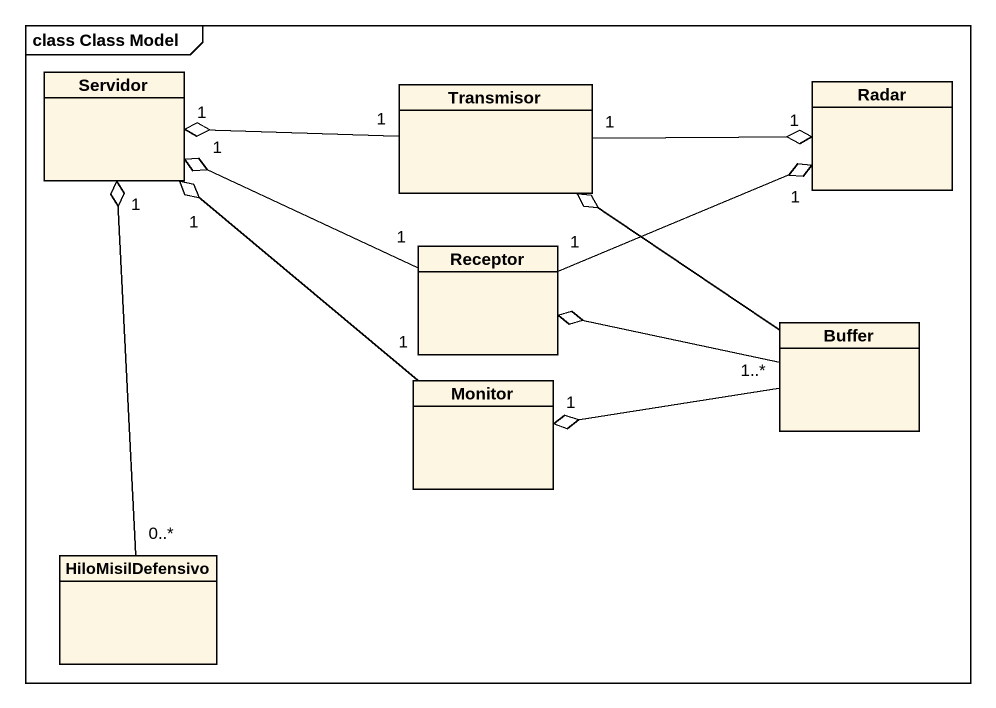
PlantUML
@startuml
mainframe class Class Model
hide circle
hide empty members
class Servidor
class Transmisor
class Radar
class Receptor
class Buffer
class Monitor
class HiloMisilDefensivo
Transmisor "1" -left-o "1" Servidor
Transmisor "1" -right-o "1" Radar
Receptor "1" -left-o "1" Servidor
Receptor "1" -right-o "1" Radar
Buffer -up-o Transmisor
Buffer -left-o Receptor
Buffer "1..*" -left-o "1" Monitor
Monitor "1" -up-o "1" Servidor
HiloMisilDefensivo "0..*" -up-o "1" Servidor
@enduml
